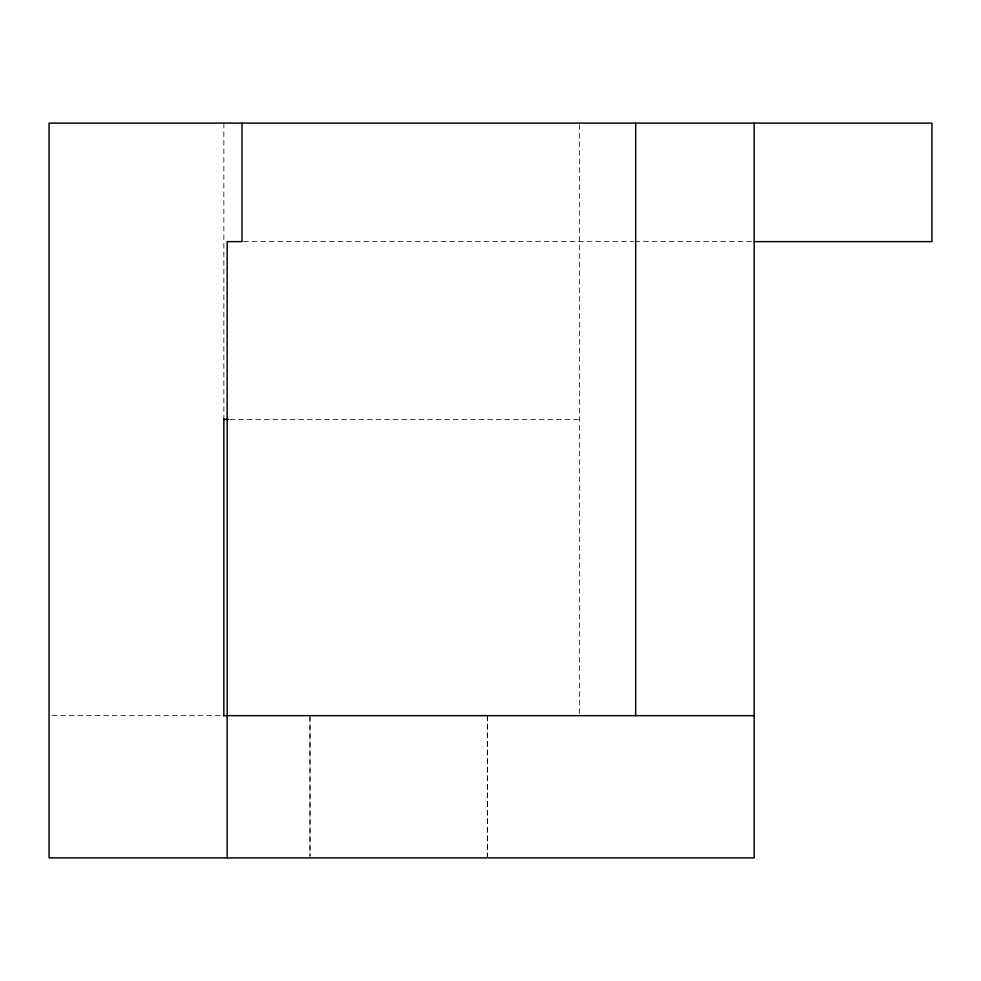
<?xml version="1.0" encoding="UTF-8"?>
<svg xmlns="http://www.w3.org/2000/svg" width="981" height="981" viewBox="0 0 981 981"><rect width="100%" height="100%" fill="white"/><g stroke="black" fill="none" stroke-linecap="round" stroke-linejoin="round"><path stroke-width="0.74" stroke-dasharray="4.91 3.68" d="M243.509 241.633L633.628 241.633M634.928 241.633L752.954 241.633M229.983 419.39L579.379 419.39M52.091 715.664L222.331 715.664M579.379 124.648L579.379 714.143M487.373 715.664L487.373 856.352M487.299 715.664L487.299 856.352M310.008 715.664L310.008 856.352L309.935 717.197M223.852 123.116L223.852 418.629"/><path stroke-width="1.47" d="M754.181 241.633L931.95 241.633L931.95 123.116L49.05 123.116L49.05 857.885L754.181 857.885L754.181 123.116M223.852 419.39L228.45 419.39M223.423 715.664L754.181 715.664M635.676 123.116L635.676 715.664M241.976 123.116L241.976 241.633L227.163 241.633L227.163 857.885M223.852 418.629L223.852 715.664"/></g></svg>
